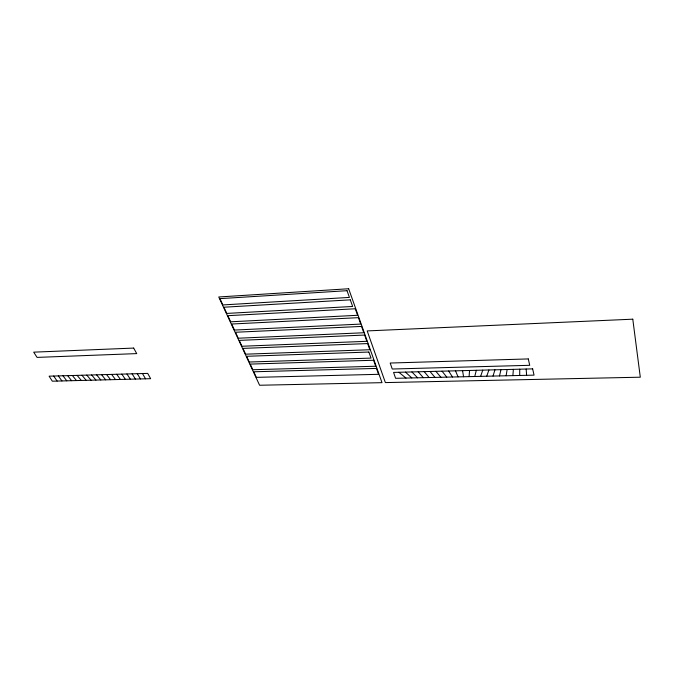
<?xml version="1.0" encoding="UTF-8"?>
<svg xmlns="http://www.w3.org/2000/svg" width="674" height="674" viewBox="0 0 674 674"><rect width="100%" height="100%" fill="white"/><g stroke="black" fill="none" stroke-linecap="round" stroke-linejoin="round"><path stroke-width="1.01" d="M519.713 375.469L519.738 369.192M469.087 376.623L469.551 370.473M512.88 375.62L513.377 369.352M506.132 375.78L507.126 369.512M499.501 375.932L500.976 369.672M474.757 376.496L476.307 370.304M493.023 376.075L494.935 369.824M480.629 376.362L482.752 370.136M486.721 376.218L488.911 369.984M91.664 374.971L49.101 376.168L52.319 381.189L150.639 378.687L147.707 373.396L91.664 374.971L95.935 380.085M398.848 372.275L406.001 378.072M405.419 372.107L411.814 377.937M411.907 371.947L417.585 377.802M418.192 371.787L423.314 377.676M435.876 371.332L440.897 377.272M86.778 375.106L91.066 380.203M81.942 375.241L86.196 380.33M430.029 371.484L434.966 377.406M77.139 375.376L81.335 380.456M424.216 371.627L429.094 377.541M96.593 374.837L100.814 379.959M72.379 375.511L76.474 380.574M101.572 374.693L105.692 379.833M442.034 371.172L446.778 377.137M67.661 375.645L71.621 380.7M106.576 374.55L110.587 379.706M62.977 375.78L66.777 380.827M111.623 374.407L115.498 379.58M116.703 374.264L120.435 379.462M58.326 375.907L61.941 380.945M121.809 374.121L125.398 379.336M53.701 376.033L57.121 381.071M126.939 373.977L130.385 379.201M448.606 371.012L452.498 377.002M132.096 373.834L135.415 379.074M137.277 373.691L140.462 378.948M142.475 373.539L145.542 378.822M455.514 370.835L458.067 376.876M462.566 370.649L463.56 376.749M526.167 369.032L526.605 375.308M348.66 288.75L218.747 296.981L259.591 385.25L382.006 382.663L348.66 288.75M347.026 290.696L219.951 298.641L222.858 304.934L349.427 297.411L347.026 290.696M350.295 299.846L223.92 307.218L226.784 313.427L352.654 306.459L350.295 299.846M355.282 308.768L227.829 315.685L230.66 321.801L357.599 315.289L355.282 308.768M358.442 317.665L231.688 324.026L234.476 330.058L360.725 324.084L358.442 317.665M361.559 326.427L235.496 332.257L238.251 338.213L363.808 332.762L361.559 326.427M632.785 319.181L367.187 330.917L385.385 382.588L640.3 377.204L632.785 319.181M364.626 335.062L239.253 340.378L241.966 346.251L366.85 341.305L364.626 335.062M133.663 348.079L33.7 352.157L37.062 357.397L136.729 353.606L133.663 348.079M367.659 343.58L242.952 348.382L245.631 354.179L369.841 349.739L367.659 343.58M368.863 352.039L246.608 356.293L249.254 362.014L371.029 358.105L368.863 352.039M373.581 360.253L250.214 364.095L252.826 369.731L375.704 366.235L373.581 360.253M528.298 358.93L390.195 363.033L392.243 369.023L529.722 365.308L528.298 358.93M376.48 368.417L253.769 371.787L256.347 377.356L378.577 374.314L376.48 368.417M532.654 368.863L393.582 372.41L395.596 378.308L534.044 375.14L532.654 368.863"/></g></svg>
